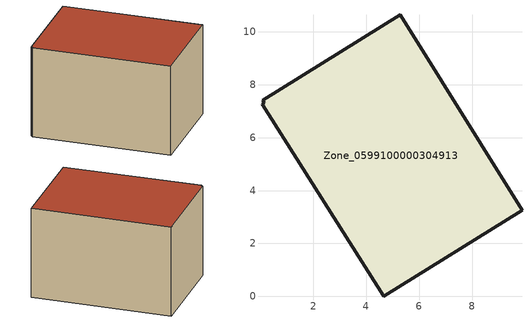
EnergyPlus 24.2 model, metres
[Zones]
Zone_0599100000304913
 floor ground (C_G): 4.66,0 0.06,7.27 0.14,7.31 0.08,7.41 5.28,10.65 9.89,3.25 z0
 wall outside (C_F): 4.66,0 9.89,3.25 5.28,10.65 0.08,7.41 0.14,7.31 0.06,7.27 4.66,0 z0:5.79
 roof outside (C_R): 0.06,7.27 4.66,0 9.89,3.25 5.28,10.65 0.08,7.41 0.14,7.31 z5.79
[BUILDING]
Pand.0599100000304913: North Axis=0; Terrain=City; Loads Convergence Tolerance Value=0.04; Temperature Convergence Tolerance Value=0.4; Solar Distribution=FullExterior; Maximum Number of Warmup Days=25; Minimum Number of Warmup Days=1
[Site:Location]
Rotterdam.The.Hague.AP_ZH_NLD Design_Conditions: Latitude=51.96; Longitude=4.45; Time Zone=1; Elevation=-4.5
[SITE:GROUNDTEMPERATURE:BUILDINGSURFACE]
18, 18, 18, 18, 18, 18, 18, 18, 18, 18, 18, 18
[MATERIAL] Thermal Absorptance=0.9; Solar Absorptance=0.7; Visible Absorptance=0.7
Name | Roughness | Thickness | Conductivity | Density | Specific Heat
G.TI.1965-1974 | MediumSmooth | 0.15 | 0.882353 | 540 | 1210
F.TI.1965-1974 | Rough | 0.3 | 0.697674 | 1920 | 840
R.TI.1965-1974 | MediumRough | 0.2 | 0.232558 | 1500 | 1000
[CONSTRUCTION]
C_G: G.TI.1965-1974
C_F: F.TI.1965-1974
C_R: R.TI.1965-1974
[ZONE]
Zone_0599100000304913: Type=1; Multiplier=1; Ceiling Height=Autocalculate; Volume=Autocalculate; Floor Area=autocalculate; Part of Total Floor Area=Yes
[ZONEINFILTRATION:DESIGNFLOWRATE]
Infil_Zone_0599100000304913: Zone or ZoneList or Space or SpaceList=Zone_0599100000304913; Schedule=AlwaysOn; Design Flow Rate Calculation Method=Flow/Area; Flow Rate per Floor Area=0.003; Constant Term Coefficient=1; Temperature Term Coefficient=0; Velocity Term Coefficient=0; Velocity Squared Term Coefficient=0
[HVACTEMPLATE:ZONE:IDEALLOADSAIRSYSTEM]
Zone_0599100000304913: Maximum Heating Supply Air Temperature=50; Minimum Cooling Supply Air Temperature=13; Maximum Heating Supply Air Humidity Ratio=0.0156; Minimum Cooling Supply Air Humidity Ratio=0.0077; Heating Limit=NoLimit; Cooling Limit=NoLimit; Dehumidification Control Type=ConstantSensibleHeatRatio; Cooling Sensible Heat Ratio=0.7; Dehumidification Setpoint=60; Humidification Control Type=None; Humidification Setpoint=30; Outdoor Air Method=None; Outdoor Air Flow Rate per Person=0.00944; Outdoor Air Flow Rate per Zone Floor Area=0; Outdoor Air Flow Rate per Zone=0; Demand Controlled Ventilation Type=None; Outdoor Air Economizer Type=NoEconomizer; Heat Recovery Type=None; Sensible Heat Recovery Effectiveness=0.7; Latent Heat Recovery Effectiveness=0.65
[ZONECONTROL:THERMOSTAT]
ThermostatControl_Zone_0599100000304913: Zone or ZoneList=Zone_0599100000304913; Control Type Schedule=DualSetpointControlType; Control 1=Thermostat_Zone_0599100000304913; Temperature Difference Between Cutout And Setpoint=0
[THERMOSTATSETPOINT:DUALSETPOINT]
Thermostat_Zone_0599100000304913: Heating Setpoint Temperature Schedule=HeatingSetpoint_Zone_0599100000304913; Cooling Setpoint Temperature Schedule=CoolingSetpoint_Zone_0599100000304913
[SCHEDULE:COMPACT]
HeatingSetpoint_Zone_0599100000304913: Through: 12/31, For: AllDays, Until: 24:00, 21
CoolingSetpoint_Zone_0599100000304913: Through: 12/31, For: AllDays, Until: 24:00, 24
DualSetpointControlType: Through: 12/31, For: AllDays, Until: 24:00, 4
AlwaysOn: Through: 12/31, For: AllDays, Until: 24:00, 1
